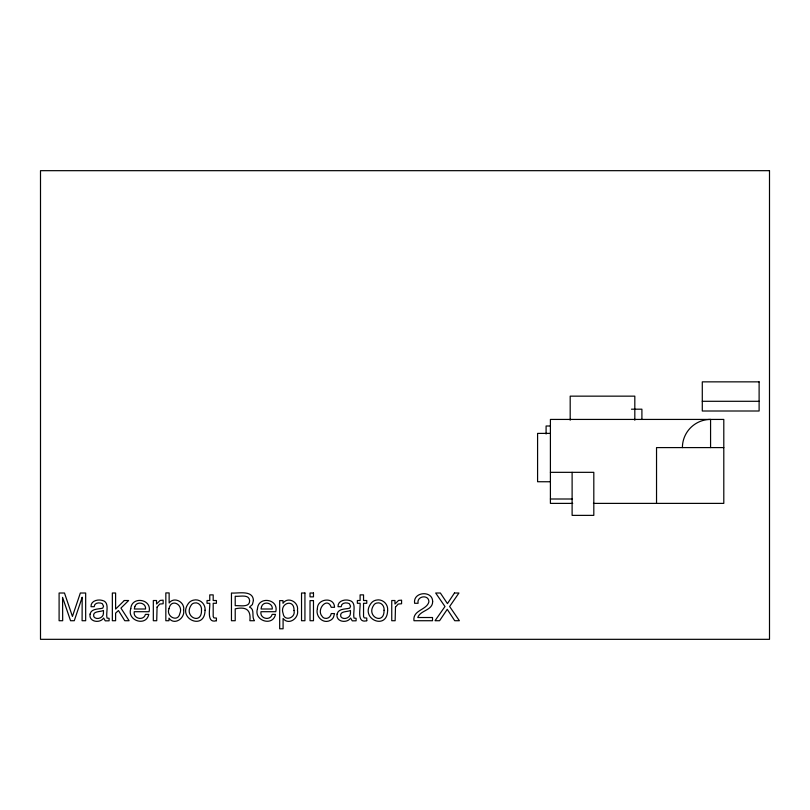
<?xml version="1.0" encoding="UTF-8"?>
<svg xmlns="http://www.w3.org/2000/svg" width="810" height="810" viewBox="0 0 810 810"><rect width="100%" height="100%" fill="white"/><g stroke="black" fill="none" stroke-linecap="round" stroke-linejoin="round"><path stroke-width="1.21" d="M702.29 401.294L759.112 401.294M631.456 409.192L641.905 409.192L641.905 419.428M550.405 425.999L546.092 425.999L546.092 434.018M550.405 433.38L537.587 433.401L537.587 481.737L550.405 481.758M723.796 447.596L656.535 447.596L656.535 503.385M550.405 472.331L593.811 472.331L593.811 515.373L572.113 515.373L572.113 472.331M550.405 499L572.113 499M572.731 503.385L550.405 503.385L550.405 419.428L723.796 419.428L723.796 503.385L593.436 503.385M710.572 447.596L710.572 419.428A28.168 28.168 0 0 0 682.405 447.596M634.817 420.198L634.817 396.151L570.189 396.151L570.189 420.198M82.174 597.345L82.093 620.723L85.668 620.723L85.668 593.011L80.342 593.011L72.434 616.44L64.476 593.011L59.1 593.011L59.1 620.723L62.684 620.723L62.583 597.345L70.551 620.723L74.267 620.723L82.174 597.345M294.01 610.497C296.045 617.99 284.128 621.958 283.125 613.494C279.308 603.055 294.526 598.226 294.01 610.497M169.057 608.573C165.544 616.41 177.967 622.87 179.81 613.636C183.89 604.624 171.052 597.861 169.057 608.573M183.627 610.234C185.217 618.263 174.251 625.846 168.966 618.141L168.966 620.723L165.837 620.723L165.837 592.91L169.138 592.91L169.138 602.974C174.292 596.109 185.227 602.215 183.627 610.234M205.041 610.193C204.9 631.334 176.256 618.516 188.801 602.954A8.343 8.343 0 0 1 193.671 600.119C199.756 598.6 205.72 604.007 205.041 610.193M317.399 608.664C315.201 616.248 323.048 624.52 330.49 620.268A6.936 6.936 0 0 0 333.548 617.048L334.53 613.575L331.229 613.575C330.834 616.612 328.009 619.083 324.891 618.273A4.161 4.161 0 0 1 322.137 616.329C315.87 609.464 327.463 596.231 331.229 607.308L334.53 607.308C334.398 596.494 317.064 598.509 317.399 608.664M387.615 610.193C387.464 631.334 358.82 618.516 371.365 602.954A8.343 8.343 0 0 1 376.245 600.119C382.32 598.6 388.294 604.007 387.615 610.193M130.774 608.685C126.694 620.612 146.134 627.001 148.777 614.385L145.435 614.385C143.795 621.108 132.87 618.87 134.247 611.702L149.06 611.702C152.3 598.863 131.574 595.796 130.774 608.685M257.489 608.685C253.409 620.612 272.859 627.001 275.491 614.385L272.16 614.385C270.51 621.108 259.585 618.87 260.972 611.702L275.775 611.702C279.025 598.863 258.289 595.796 257.489 608.685M297.473 610.173C299.255 618.141 288.684 625.806 283.085 618.455L283.085 628.783L279.683 628.783L279.683 600.615L282.984 600.615L282.984 603.288C287.904 596.059 298.971 602.174 297.473 610.173M249.612 600.838C249.682 608.016 239.395 605.202 235.214 605.708L235.214 596.231C239.385 596.879 249.429 593.679 249.612 600.838M90.092 614.091C88.513 621.878 99.934 623.751 103.629 618.05L105.239 620.845L109.097 620.814L109.097 618.313L107.072 618.101C105.462 612.694 110.383 602.033 102.08 600.362C97.564 599.127 90.639 600.929 91.024 606.69L94.193 606.69C94.274 602.61 99.488 602.174 102.313 603.673L103.548 606.194L102.738 608.158C98.526 609.282 91.226 608.442 90.092 614.091M337.102 614.091C335.522 621.878 346.933 623.751 350.629 618.05L352.249 620.845L356.096 620.814L356.096 618.313L354.071 618.101C352.461 612.694 357.382 602.033 349.09 600.362C344.564 599.127 337.649 600.929 338.023 606.69L341.192 606.69C341.283 602.61 346.488 602.174 349.323 603.673L350.558 606.194L349.738 608.158C345.526 609.282 338.236 608.442 337.102 614.091M432.651 601.708C432.611 610.527 420.248 610.173 417.757 617.514L432.52 617.514L432.52 620.723L413.971 620.723C412.543 609.96 426.769 610.173 428.895 601.86C429.027 594.186 416.512 595.866 418.082 603.288L414.629 603.288C412.735 591.523 432.854 590.136 432.651 601.708M201.498 610.294C201.811 625.593 183.273 616.623 191.119 605.272A4.617 4.617 0 0 1 194.197 603.045C198.612 601.779 202.065 606.103 201.498 610.294M384.061 610.294C384.375 625.593 365.847 616.623 373.683 605.272A4.617 4.617 0 0 1 376.761 603.045C381.186 601.779 384.628 606.103 384.061 610.294M253.419 600.483L252.396 604.554L249.51 607.105C254.775 609.019 251.839 615.57 253.743 619.488L254.482 620.723L249.875 620.723C251.1 609.889 246.149 606.396 235.214 608.837L235.214 620.723L231.457 620.723L231.457 593.011C238.008 593.639 253.024 589.65 253.419 600.483M103.457 613.18C103.731 617.797 96.4 620.541 93.798 616.663C92.249 610.659 100.197 612.238 103.457 610.446L103.457 613.18M350.457 613.18C350.73 617.797 343.399 620.541 340.808 616.663C339.248 610.659 347.196 612.238 350.457 610.446L350.457 613.18M157.069 607.075L156.725 620.723L153.323 620.723L153.323 600.514L156.553 600.514L156.553 604.007L160.157 600.433L163.154 600.159L163.154 603.744L159.773 604.058L157.069 607.075M395.483 607.075L395.138 620.723L391.746 620.723L391.746 600.514L394.966 600.514L394.966 604.007L398.581 600.433L401.578 600.159L401.578 603.744L398.186 604.058L395.483 607.075M134.814 606.629L134.339 609.009L145.567 609.009C146.235 602.731 136.758 600.726 134.814 606.629M261.529 606.629L261.063 609.009L272.292 609.009C272.95 602.731 263.483 600.726 261.529 606.629M454.461 593.011L447.444 603.612L440.367 593.011L435.669 593.011L444.974 606.518L435.041 620.723L439.577 620.723L447.252 609.333L454.724 620.723L459.381 620.723L449.631 606.518L458.936 593.011L454.461 593.011M124.325 600.514L115.607 609.1L115.607 593.011L112.347 593.011L112.347 620.723L115.607 620.723L115.607 613.14L118.452 610.538L124.76 620.723L129.094 620.723L120.923 608.087L128.668 600.514L124.325 600.514M216.422 620.723C206.115 623.71 210.276 608.431 209.76 603.288L207.026 603.288L207.026 600.514L209.76 600.514L209.76 594.874L213.192 594.874L213.192 600.514L216.422 600.514L216.422 603.288L213.192 603.288L213.192 616.481L213.911 617.898L216.422 618.05L216.422 620.723M366.758 620.723C356.451 623.71 360.612 608.431 360.106 603.288L357.362 603.288L357.362 600.514L360.106 600.514L360.106 594.874L363.538 594.874L363.538 600.514L366.758 600.514L366.758 603.288L363.538 603.288L363.538 616.481L364.247 617.898L366.758 618.05L366.758 620.723M769.5 170.677L40.5 170.677L40.5 639.323L769.5 639.323L769.5 170.677M759.112 381.854L702.29 381.854L702.29 411.004L759.112 411.004L759.112 381.854M304.935 593.011L301.533 593.011L301.533 620.723L304.935 620.723L304.935 593.011M313.48 593.011L310.027 593.011L310.027 596.859L313.48 596.859L313.48 593.011M313.48 600.615L310.027 600.615L310.027 620.723L313.48 620.723L313.48 600.615"/></g></svg>
